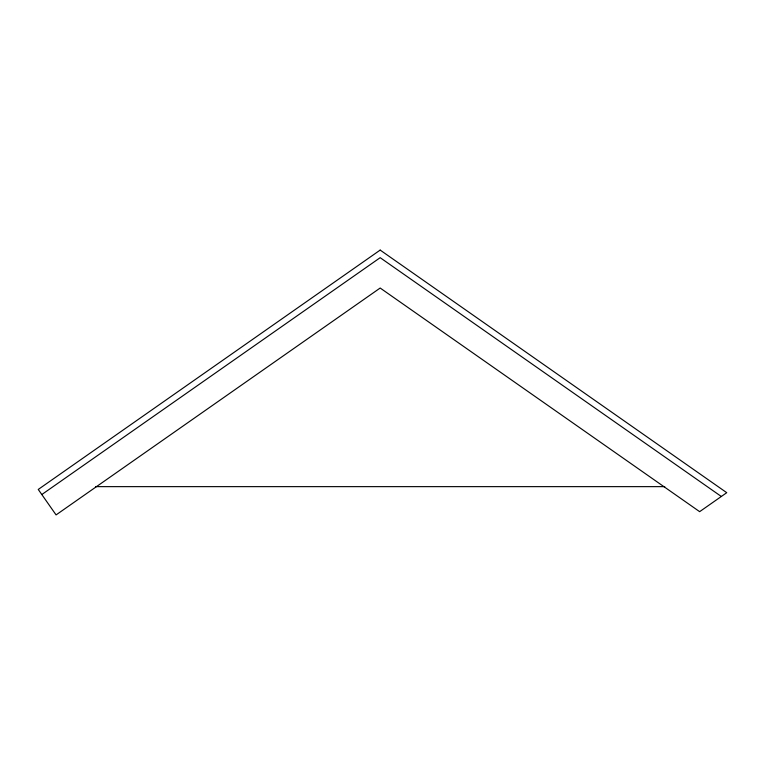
<?xml version="1.0" encoding="UTF-8"?>
<svg xmlns="http://www.w3.org/2000/svg" width="765" height="765" viewBox="0 0 765 765"><rect width="100%" height="100%" fill="white"/><g stroke="black" fill="none" stroke-linecap="round" stroke-linejoin="round"><path stroke-width="1.15" d="M41.817 494.534L380.176 257.681L721.328 496.485M95.615 486.636L664.747 486.636M380.176 250.088L38.25 489.447L56.075 514.912L380.176 288.032L699.65 511.661L726.75 492.689L380.176 250.088"/></g></svg>
